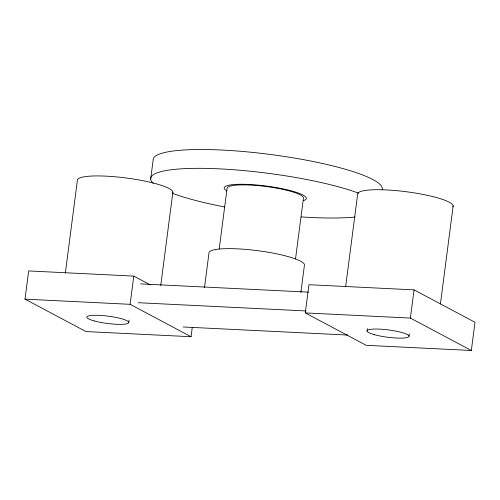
<?xml version="1.0" encoding="UTF-8"?>
<svg xmlns="http://www.w3.org/2000/svg" width="500" height="500" viewBox="0 0 500 500"><rect width="100%" height="100%" fill="white"/><g stroke="black" fill="none" stroke-linecap="round" stroke-linejoin="round"><path stroke-width="0.75" d="M192.25 327.569L191.062 336.719L85.956 331.556L25 299.15L28.663 270.938L133.769 276.1L150.206 284.837M65.35 273.05L77.381 180.419A48.144 8.363 7.4 0 1 128.975 178.363A48.144 8.363 7.4 0 1 172.125 193.694M191.062 336.719L130.106 304.312L133.769 276.1M128.794 322.394L129.094 320.087M150.669 179.094L153.112 160.287A115.55 20.062 7.4 0 1 269.438 154.35A115.55 20.062 7.4 0 1 382.194 189.737M160.744 285.55L172.881 192.144M204.488 287.606L208.969 253.131A48.144 8.363 7.4 0 1 255.875 250.456A48.144 8.363 7.4 0 1 304.469 264.856L300.881 292.438M219.225 248.881L227.069 188.475A38.519 6.688 7.4 0 1 264.594 186.337A38.519 6.688 7.4 0 1 303.469 197.856L295.519 259.037M305.275 312.919L308.938 284.706L414.044 289.869L475 322.275L471.337 350.487L366.231 345.325L305.275 312.919L410.381 318.081L471.337 350.487M345.625 286.819L357.656 194.188A48.144 8.363 7.4 0 1 407.694 191.919A48.144 8.363 7.4 0 1 452.856 206.975M367.05 331.006L367.35 328.694M410.381 318.081L414.044 289.869M409.069 336.163L409.369 333.856M440.419 303.95L453.156 205.912M140.719 283.906L308.444 292.144M138.281 302.712L306.006 310.95M25 299.15L130.106 304.312M183.219 326.981L347.819 335.062M355.131 217.031A115.55 20.062 7.4 0 1 301.231 216.9M224.713 206.981A115.55 20.062 7.4 0 1 172.4 193.325M153.262 183.356A115.55 20.062 7.4 0 1 219.037 168.837A115.55 20.062 7.4 0 1 358.787 193.244M226.85 190.888A41.406 7.188 7.4 0 1 265.55 185.95A41.406 7.188 7.4 0 1 303.481 200.631M374.487 334.706A21.181 3.681 7.4 0 0 408.738 336.844A21.181 3.681 7.4 0 0 380.956 329.2A21.181 3.681 7.4 0 0 374.487 334.706M94.213 320.938A21.181 3.681 7.4 0 0 128.463 323.075A21.181 3.681 7.4 0 0 100.681 315.431A21.181 3.681 7.4 0 0 94.213 320.938"/></g></svg>
